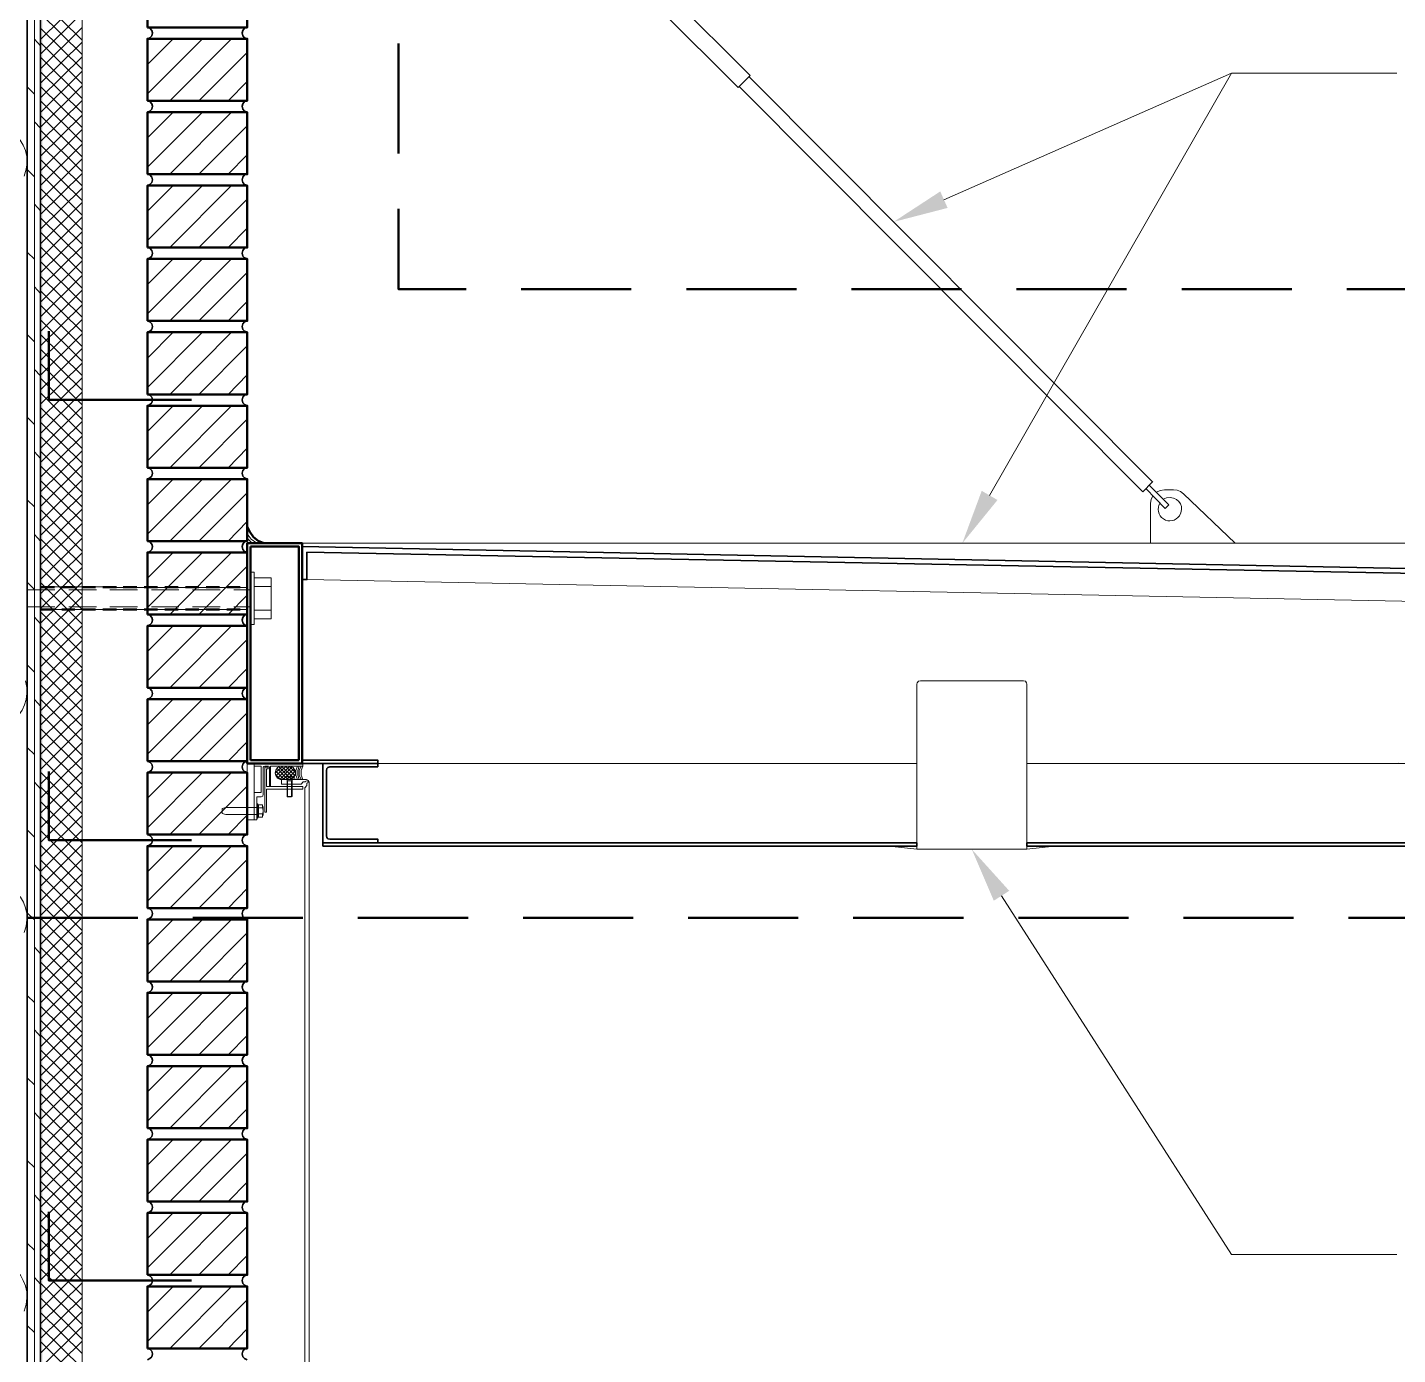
# Model space of a CAD drawing. Header units: inches. Extents: x 5 to 516, y -193 to 129.
# Drawn here: x 49.547 to 53.696, y -181.768 to -177.749 of the extents above; entities that cross this region are included whole.
import ezdxf

# ---------------------------------------------------------------- set-up
doc = ezdxf.new("R2010")
doc.units = ezdxf.units.IN
doc.header["$MEASUREMENT"] = 0
doc.layers.add('PDF7_Geometry', color=7, linetype='Continuous')
doc.layers.add('PDF7_Solid Fills', color=7, linetype='Continuous')

msp = doc.modelspace()

# ---------------------------------------------------------------- hatches: boundary and pattern name
at = {"layer": 'PDF7_Solid Fills', "transparency": 33554559}
h = msp.add_hatch(color=256, dxfattribs=at)
h.paths.add_polyline_path([(49.5935534, -190.8846732), (49.5879978, -189.5746731), (49.5879978, -190.8891177), (49.8679977, -190.8891177), (49.8702199, -190.8846734), (49.9935527, -190.8846734), (49.9935527, -190.8791178), (49.8668867, -190.8791178), (49.8646645, -190.8846734)])
h.paths.add_polyline_path([(49.5935532, -189.5757854), (49.5924421, -172.2280057), (49.5924421, -189.5757854)])
for points in [[(49.5868867, -179.4402278), (49.5868867, -179.4480055), (49.629109, -179.4480064), (49.629109, -179.4402278)], [(49.6502198, -179.4402278), (49.6502198, -179.4480055), (49.6913309, -179.4480064), (49.6913309, -179.4402278)], [(49.7124417, -179.4402278), (49.7124417, -179.4480055), (49.7535528, -179.4480064), (49.7535528, -179.4402278)], [(49.7746637, -179.4402278), (49.7746637, -179.4480055), (49.8168859, -179.4480064), (49.8168859, -179.4402278)], [(49.8368868, -179.4402278), (49.8368868, -179.4480055), (49.879109, -179.4480064), (49.879109, -179.4402278)], [(49.9002198, -179.4402278), (49.9002198, -179.4480055), (49.9413309, -179.4480064), (49.9413309, -179.4402278)], [(49.9624417, -179.4402278), (49.9624417, -179.4480055), (50.0035529, -179.4480064), (50.0035529, -179.4402278)], [(50.0246637, -179.4402278), (50.0246637, -179.4480055), (50.0668859, -179.4480064), (50.0668859, -179.4402278)], [(50.0879978, -179.4402278), (50.0879978, -179.4480055), (50.129109, -179.4480064), (50.129109, -179.4402278)], [(50.1502198, -179.4402278), (50.1502198, -179.4480055), (50.1913309, -179.4480064), (50.1913309, -179.4402278)], [(49.5868867, -179.5080062), (49.5868867, -179.515784), (49.629109, -179.5157836), (49.629109, -179.5080062)], [(49.6502198, -179.5080062), (49.6502198, -179.515784), (49.6913309, -179.5157836), (49.6913309, -179.5080062)], [(49.7124417, -179.5080062), (49.7124417, -179.515784), (49.7535528, -179.5157836), (49.7535528, -179.5080062)], [(49.7746637, -179.5080062), (49.7746637, -179.515784), (49.8168859, -179.5157836), (49.8168859, -179.5080062)], [(49.8368868, -179.5080062), (49.8368868, -179.515784), (49.879109, -179.5157836), (49.879109, -179.5080062)], [(49.9002198, -179.5080062), (49.9002198, -179.515784), (49.9413309, -179.5157836), (49.9413309, -179.5080062)], [(49.9624417, -179.5080062), (49.9624417, -179.515784), (50.0035529, -179.5157836), (50.0035529, -179.5080062)], [(50.0246637, -179.5080062), (50.0246637, -179.515784), (50.0668859, -179.5157836), (50.0668859, -179.5080062)], [(50.0879978, -179.5080062), (50.0879978, -179.515784), (50.129109, -179.5157836), (50.129109, -179.5080062)], [(50.1502198, -179.5080062), (50.1502198, -179.515784), (50.1913309, -179.5157836), (50.1913309, -179.5080062)]]:
    msp.add_hatch(color=256, dxfattribs=at).paths.add_polyline_path(points)

# ---------------------------------------------------------------- linework, layer by layer
at = {"layer": 'PDF7_Geometry', "lineweight": 35}
msp.add_lwpolyline([(49.545775, -172.2280057), (49.545775, -190.8946738), (49.5868862, -190.8946738), (49.5868862, -172.2280057)], close=True, dxfattribs=at)
at = {"layer": 'PDF7_Geometry', "lineweight": 15}
for points in [[(49.5679975, -190.8946733), (49.5679975, -172.2280051)], [(49.7124417, -177.788006), (49.5868862, -177.6624504)], [(49.5868867, -177.7857838), (49.7124423, -177.6602283)], [(51.7357758, -177.8946724), (51.6991091, -177.9313391), (51.4635535, -177.6957835), (51.5002202, -177.6591169)], [(51.7357754, -177.8946728), (51.5002198, -177.6591172)], [(49.7124417, -177.8313387), (49.5868862, -177.7068942)], [(49.5868867, -177.8302276), (49.7124423, -177.704672)], [(49.7124417, -177.8757836), (49.5868862, -177.7513391)], [(49.5868867, -177.8746725), (49.7124423, -177.7491169)], [(49.5868867, -177.8046719), (49.5679979, -177.7846719)], [(49.7124417, -177.9202285), (49.5868862, -177.7946729)], [(49.5868867, -177.9180052), (49.7124423, -177.7935607)], [(49.9102194, -177.8613386), (49.9879972, -177.7835608)], [(49.9102194, -177.9502284), (50.0768861, -177.7835617)], [(49.9779978, -177.9713386), (50.1646645, -177.7835608)], [(49.7124417, -177.9646722), (49.5868862, -177.8391167)], [(49.5868867, -177.9624501), (49.7124423, -177.8380056)], [(50.0657754, -177.9713386), (50.2124421, -177.8246719)], [(49.7124417, -178.0080061), (49.5868862, -177.8835616)], [(49.5868867, -178.0068939), (49.7124423, -177.8813383)], [(49.7124417, -178.0524498), (49.5868862, -177.9280054)], [(49.5868867, -178.0513388), (49.7124423, -177.9257832)], [(50.1546641, -177.9713386), (50.2124418, -177.9124497)], [(52.9246646, -179.1557836), (51.7024423, -177.9280056)], [(52.9546645, -179.1257837), (51.7324422, -177.8991169)], [(52.322442, -178.2713389), (53.1935532, -177.8880055), (53.6935532, -177.8880055)], [(52.4602198, -179.1668942), (53.1935532, -177.8880053), (53.6935532, -177.8880053)], [(49.5679975, -177.9513383), (49.5468864, -177.9302272)], [(49.7124417, -178.0968947), (49.5868862, -177.9713392)], [(49.5868867, -178.0946726), (49.7124423, -177.9702281)], [(49.9102194, -178.0835608), (49.9879972, -178.005783)], [(49.9102194, -178.1724506), (50.0768861, -178.0057839)], [(49.9779978, -178.1935609), (50.1646645, -178.0057831)], [(49.5868867, -178.054672), (49.5679979, -178.034672)], [(49.7124417, -178.1413385), (49.5868862, -178.0157829)], [(49.5868867, -178.1391164), (49.7124423, -178.0146719)], [(50.0657754, -178.1935609), (50.2124421, -178.0468942)], [(49.7124417, -178.1857834), (49.5868862, -178.0602278)], [(49.5868867, -178.1835613), (49.7124423, -178.0580057)], [(49.7124417, -178.2291161), (49.5868862, -178.1046717)], [(49.5868867, -178.2280062), (49.7124423, -178.1024506)], [(50.1546641, -178.1935609), (50.2124418, -178.134672)], [(49.7124417, -178.273561), (49.5868862, -178.1491166)], [(49.5868867, -178.2724499), (49.7124423, -178.1468944)], [(49.5679975, -178.2013383), (49.5468864, -178.1802272)], [(49.7124417, -178.3180059), (49.5868862, -178.1924503)], [(49.5868867, -178.3157838), (49.7124423, -178.1913393)], [(49.7124417, -178.3624497), (49.5868862, -178.2368941)], [(49.5868867, -178.3602275), (49.7124423, -178.2357831)], [(49.9102194, -178.3057831), (49.9879972, -178.2280053)], [(49.9102194, -178.3946729), (50.0768861, -178.2280062)], [(49.9779978, -178.4157831), (50.1646645, -178.2280053)], [(49.5868867, -178.304672), (49.5679979, -178.284672)], [(49.7124417, -178.4057835), (49.5868862, -178.2813391)], [(49.5868867, -178.4046724), (49.7124423, -178.2791169)], [(50.0657754, -178.4157831), (50.2124421, -178.2691164)], [(49.7124417, -178.4502284), (49.5868862, -178.325784)], [(49.5868867, -178.4491162), (49.7124423, -178.3235606)], [(49.7124417, -178.4946722), (49.5868862, -178.3691166)], [(49.5868867, -178.49245), (49.7124423, -178.3680056)], [(50.1546641, -178.4157831), (50.2124418, -178.3568942)], [(49.7124417, -178.5391171), (49.5868862, -178.4135615)], [(49.5868867, -178.5368949), (49.7124423, -178.4124505)], [(49.5679975, -178.4513383), (49.5468864, -178.4302272)], [(49.7124417, -178.5835609), (49.5868862, -178.4580053)], [(49.5868867, -178.5813387), (49.7124423, -178.4557832)], [(49.9102194, -178.5280053), (49.9879972, -178.4502275)], [(49.9102194, -178.6168951), (50.0768861, -178.4502284)], [(49.9779978, -178.6380053), (50.1646645, -178.4502276)], [(49.7124417, -178.6268947), (49.5868862, -178.5024502)], [(49.5868867, -178.6257836), (49.7124423, -178.5002281)], [(50.0657754, -178.6380053), (50.2124421, -178.4913387)], [(49.5868867, -178.554672), (49.5679979, -178.534672)], [(49.7124417, -178.6713385), (49.5868862, -178.546894)], [(49.5868867, -178.6702285), (49.7124423, -178.544673)], [(49.7124417, -178.7157834), (49.5868862, -178.5902278)], [(49.5868867, -178.7135612), (49.7124423, -178.5891168)], [(50.1546641, -178.6380053), (50.2124418, -178.5791165)], [(49.5868867, -178.7580061), (49.7124423, -178.6335617)], [(49.7124417, -178.7602283), (49.5868862, -178.6346727)], [(49.9102194, -178.7502275), (49.9879972, -178.6724497)], [(49.9102194, -178.8391173), (50.0768861, -178.6724507)], [(49.9779978, -178.8602276), (50.1646645, -178.6724498)], [(49.5679975, -178.7013384), (49.5468864, -178.6802273)], [(49.7124417, -178.803561), (49.5868862, -178.6791165)], [(49.5868867, -178.8024499), (49.7124423, -178.6768943)], [(50.0657754, -178.8602276), (50.2124421, -178.7135609)], [(49.7124417, -178.8480059), (49.5868862, -178.7235614)], [(49.5868867, -178.8468948), (49.7124423, -178.7213392)], [(49.5868867, -178.804672), (49.5679979, -178.784672)], [(49.7124417, -178.8924508), (49.5868862, -178.7668952)], [(49.5868867, -178.8902275), (49.7124423, -178.765783)], [(49.7124417, -178.9368945), (49.5868862, -178.811339)], [(49.5868867, -178.9346724), (49.7124423, -178.8102279)], [(50.1546641, -178.8602276), (50.2124418, -178.8013387)], [(49.7124417, -178.9813394), (49.5868862, -178.8557839)], [(49.5868867, -178.9791162), (49.7124423, -178.8535606)], [(49.7124417, -179.0246721), (49.5868862, -178.9002277)], [(49.5868867, -179.0235611), (49.7124423, -178.8980055)], [(49.9102194, -178.9724498), (49.9879972, -178.894672)], [(49.9102194, -179.0613396), (50.0768861, -178.8946729)], [(49.9779978, -179.0824498), (50.1646645, -178.894672)], [(49.5679975, -178.9513384), (49.5468864, -178.9302273)], [(49.7124417, -179.069117), (49.5868862, -178.9446726)], [(49.5868867, -179.0668949), (49.7124423, -178.9424504)], [(50.0657754, -179.0824498), (50.2124421, -178.9357831)], [(49.7124417, -179.1135608), (49.5868862, -178.9880052)], [(49.5868867, -179.1113387), (49.7124423, -178.9868942)], [(49.5868867, -179.054672), (49.5679979, -179.034672)], [(49.7124417, -179.1580057), (49.5868862, -179.0324501)], [(49.5868867, -179.1557836), (49.7124423, -179.0313391)], [(50.1546641, -179.0824498), (50.2124418, -179.0235609)], [(49.7124417, -179.2013384), (49.5868862, -179.076894)], [(49.5868867, -179.2002285), (49.7124423, -179.0746729)], [(49.7124417, -179.2457833), (49.5868862, -179.1213389)], [(49.5868867, -179.2446722), (49.7124423, -179.1191167)], [(49.9102194, -179.194672), (49.9879972, -179.1168942)], [(49.9102194, -179.2835618), (50.0768861, -179.1168951)], [(49.9779978, -179.3046721), (50.1646645, -179.1168943)], [(52.9535535, -179.1257837), (52.9246646, -179.1557837)], [(49.7124417, -179.2902282), (49.5868862, -179.1646726)], [(49.5868867, -179.2880061), (49.7124423, -179.1635616)], [(50.0657754, -179.3046721), (50.2124421, -179.1580054)], [(52.9924419, -179.2057838), (52.933553, -179.1457838)], [(52.9446644, -179.1357833), (53.0035533, -179.1946721), (52.9924421, -179.2057833)], [(52.9546645, -179.1680053), (52.9502201, -179.1791164), (52.9479978, -179.1902275)], [(52.9902198, -179.1491172), (52.9768864, -179.1513394), (52.9657753, -179.156895)], [(53.0079981, -179.17245), (52.996887, -179.1735611), (52.986887, -179.1780056)], [(53.0479975, -179.1613389), (53.0391086, -179.1546722), (53.0291086, -179.1502278), (53.0179974, -179.1491167), (52.9902197, -179.1491167)], [(53.2046645, -179.3113396), (53.0479979, -179.1613396)], [(49.5679975, -179.2013384), (49.5468864, -179.1802273)], [(49.7124417, -179.334672), (49.5868862, -179.2091164)], [(49.5868867, -179.3324498), (49.7124423, -179.2080054)], [(52.9479976, -179.1902277), (52.9479976, -179.3113389)], [(49.7124417, -179.3780058), (49.5868862, -179.2535614)], [(49.5868867, -179.3768947), (49.7124423, -179.2513392)], [(50.1546641, -179.3046721), (50.2124418, -179.2457832)], [(49.5868867, -179.3046721), (49.5679979, -179.2846721)], [(49.5868867, -179.4213385), (49.7124423, -179.2957829)], [(50.2124418, -179.2824496), (50.224664, -179.2991163), (50.2413306, -179.3113385)], [(50.2124418, -179.2957835), (50.2279973, -179.3113391)], [(49.7124417, -179.4224507), (49.5868862, -179.2980063)], [(50.3768863, -179.3113396), (54.0435533, -179.3113396)], [(49.7124417, -179.4668945), (49.5868862, -179.34245)], [(49.5868867, -179.4646723), (49.7124423, -179.3402279)], [(49.9102194, -179.4168943), (49.9879972, -179.3391165)], [(49.9102194, -179.5057841), (50.0768861, -179.3391174)], [(49.9779978, -179.5268943), (50.1646645, -179.3391165)], [(50.0657754, -179.5268943), (50.2124421, -179.3802276)], [(49.6702195, -179.5113394), (49.7124417, -179.5113394), (49.5868862, -179.3857838)], [(49.5868867, -179.5091172), (49.7124423, -179.3846728)], [(50.2224414, -179.5568942), (50.2335525, -179.5568942), (50.2335525, -179.3991164), (50.2224414, -179.3991164)], [(50.2335531, -179.4157832), (50.2846643, -179.4157832)], [(50.2846644, -179.5402282), (50.2846644, -179.4157838)], [(53.8624422, -179.4891169), (50.3935529, -179.4213391)], [(49.6302194, -179.4524506), (49.5468861, -179.4524506)], [(49.5679975, -179.4513384), (49.5468864, -179.4302273)], [(49.7124417, -179.5557832), (49.5868862, -179.4302276)], [(49.5868867, -179.553561), (49.7124423, -179.4291166)], [(49.5868867, -179.443561), (49.5868867, -179.4424499)], [(49.6502198, -179.443561), (49.6079975, -179.443561)], [(49.7124417, -179.443561), (49.6702195, -179.443561)], [(49.7557756, -179.4524506), (49.6724422, -179.4524506)], [(49.7746637, -179.443561), (49.7335526, -179.443561)], [(49.8368868, -179.444672), (49.7957756, -179.444672)], [(49.8802195, -179.4524506), (49.7968861, -179.4524506)], [(49.9002198, -179.444672), (49.8579976, -179.444672)], [(49.9624417, -179.444672), (49.9202195, -179.444672)], [(50.0057756, -179.4524506), (49.9224422, -179.4524506)], [(50.0246637, -179.444672), (49.9835526, -179.444672)], [(50.0879978, -179.444672), (50.0457756, -179.444672)], [(50.1302195, -179.4524506), (50.0468861, -179.4524506)], [(50.1502198, -179.444672), (50.1079976, -179.444672)], [(50.2124418, -179.444672), (50.1713306, -179.444672)], [(50.2224414, -179.4524506), (50.1724413, -179.4524506)], [(50.2335531, -179.4424499), (50.2846643, -179.4424499)], [(49.5468861, -179.5035619), (49.6302194, -179.5035619)], [(49.7124417, -179.599117), (49.5868862, -179.4746725)], [(49.5868867, -179.5980059), (49.7124423, -179.4724504)], [(49.6724422, -179.5035619), (49.7557756, -179.5035619)], [(49.7968861, -179.5035619), (49.8802195, -179.5035619)], [(49.9224422, -179.5035619), (50.0057756, -179.5035619)], [(50.0468861, -179.5035619), (50.1302195, -179.5035619)], [(50.1546641, -179.5268943), (50.2124418, -179.4680054)], [(50.1724423, -179.5035619), (50.2224423, -179.5035619)], [(49.5868867, -179.5546721), (49.5679979, -179.5346721)], [(49.7124417, -179.6435608), (49.5868862, -179.5191163)], [(49.5868867, -179.5113394), (49.5868867, -179.5102283)], [(49.5868867, -179.6424508), (49.7124423, -179.5168953)], [(49.6502198, -179.5113394), (49.6079975, -179.5113394)], [(49.7746637, -179.5113394), (49.7335526, -179.5113394)], [(49.8368868, -179.5113394), (49.7957756, -179.5113394)], [(49.9002198, -179.5113394), (49.8579976, -179.5113394)], [(49.9624417, -179.5113394), (49.9202195, -179.5113394)], [(50.0246637, -179.5113394), (49.9835526, -179.5113394)], [(50.0879978, -179.5113394), (50.0457756, -179.5113394)], [(50.1502198, -179.5113394), (50.1079976, -179.5113394)], [(50.2124418, -179.5113394), (50.1713306, -179.5113394)], [(50.2335531, -179.5135615), (50.2846643, -179.5135615)], [(50.2335531, -179.5402282), (50.2846643, -179.5402282)], [(49.7124417, -179.6880057), (49.5868862, -179.5624501)], [(49.5868867, -179.6857835), (49.7124423, -179.5613391)], [(49.9102194, -179.6391165), (49.9879972, -179.5613387)], [(49.9102194, -179.7280063), (50.0768861, -179.5613396)], [(49.9779978, -179.7491165), (50.1646645, -179.5613388)], [(49.7124417, -179.7324506), (49.5868862, -179.606895)], [(49.5868867, -179.7302284), (49.7124423, -179.605784)], [(50.0657754, -179.7491165), (50.2124421, -179.6024499)], [(49.7124417, -179.7757833), (49.5868862, -179.6513388)], [(49.5868867, -179.7746722), (49.7124423, -179.6491166)], [(49.5679975, -179.7013384), (49.5468864, -179.6802273)], [(49.7124417, -179.8202282), (49.5868862, -179.6957837)], [(49.5868867, -179.8191171), (49.7124423, -179.6935615)], [(50.1546641, -179.7491165), (50.2124418, -179.6902277)], [(49.7124417, -179.8646731), (49.5868862, -179.7402286)], [(49.5868867, -179.8624498), (49.7124423, -179.7380053)], [(52.2402197, -179.7380059), (52.2402197, -180.2380059), (52.1568864, -180.2280059)], [(52.2402198, -179.7380063), (52.2413309, -179.7335618), (52.2457754, -179.7291174), (52.2513309, -179.7280063), (52.5635532, -179.7280063)], [(52.5735531, -180.2380059), (52.5735531, -179.7380059), (52.5724419, -179.7335614), (52.5691086, -179.729117), (52.5635531, -179.7280059)], [(49.5868867, -179.8046721), (49.5679979, -179.7846721)], [(49.7124417, -179.9091168), (49.5868862, -179.7835613)], [(49.5868867, -179.9068947), (49.7124423, -179.7824502)], [(49.9102194, -179.8613387), (49.9879972, -179.7835609)], [(49.9102194, -179.9502285), (50.0768861, -179.7835619)], [(49.9779978, -179.9713388), (50.1646645, -179.783561)], [(49.7124417, -179.9535617), (49.5868862, -179.8280062)], [(49.5868867, -179.9513385), (49.7124423, -179.826894)], [(50.0657754, -179.9713388), (50.2124421, -179.8246721)], [(49.7124417, -179.9968944), (49.5868862, -179.87245)], [(49.5868867, -179.9957834), (49.7124423, -179.8702278)], [(49.7124417, -180.0413393), (49.5868862, -179.9168949)], [(49.5868867, -180.0402283), (49.7124423, -179.9146727)], [(50.1546641, -179.9713388), (50.2124418, -179.9124499)], [(49.5679975, -179.9513385), (49.5468864, -179.9302274)], [(49.7124417, -180.0857831), (49.5868862, -179.9602275)], [(49.5868867, -180.083561), (49.7124423, -179.9591165)], [(50.2902198, -179.9780063), (50.2335531, -179.9780063), (50.2335531, -179.9857841), (50.2546642, -179.9857841), (50.2546642, -180.0657841), (50.2335531, -180.0657841), (50.2335531, -180.1491174), (50.2413309, -180.1491174), (50.2413309, -180.0791174), (50.2546642, -180.0791174), (50.2602198, -180.0768952), (50.2613309, -180.0713397), (50.2613309, -179.9891174)], [(50.2768863, -179.9857838), (50.2657752, -179.9857838), (50.2624419, -179.9868949), (50.2613307, -179.9891171)], [(50.290219, -179.9780059), (50.3813302, -179.9780059), (50.3813302, -179.9857836), (50.2835524, -179.9857836), (50.2835524, -180.0468948), (50.280219, -180.0468948), (50.280219, -179.989117), (50.2791079, -179.9868947), (50.2768857, -179.9857836)], [(50.3191086, -179.9857838), (50.2968864, -180.0068949)], [(50.3435532, -180.0268943), (50.3124421, -180.0268943), (50.3046643, -180.0224499), (50.2991087, -180.0146721), (50.2968865, -180.0068943), (50.2991087, -179.9980055), (50.3046643, -179.9902277), (50.3124421, -179.9857832)], [(50.3246639, -180.0268943), (50.2979973, -180.0002277)], [(50.3302193, -179.9857838), (50.2991082, -180.0157838)], [(50.3357746, -180.0268943), (50.3024413, -179.9924499)], [(50.3413311, -179.9857838), (50.3046644, -180.0224504)], [(50.3457753, -180.0257833), (50.3079975, -179.9880055)], [(50.3491085, -179.9880059), (50.3113307, -180.0268948)], [(50.3124422, -179.9857838), (50.3435533, -179.9857838)], [(50.3524417, -180.021339), (50.3168862, -179.9857835)], [(50.3546639, -179.9935612), (50.3213305, -180.0268946)], [(50.356886, -180.0146726), (50.3279971, -179.9857837)], [(50.3579971, -180.0013387), (50.3324415, -180.0268943)], [(50.3591081, -180.0057841), (50.3391081, -179.9857841)], [(50.3435532, -179.9857838), (50.351331, -179.9902282), (50.3568865, -179.998006), (50.3591088, -180.0068949), (50.3568865, -180.0146727), (50.351331, -180.0224504), (50.3435532, -180.0268949)], [(50.3646646, -180.0268943), (50.3602201, -180.013561), (50.3602201, -179.9991166), (50.3646646, -179.9857832)], [(50.3702199, -180.0268943), (50.3657755, -180.013561), (50.3657755, -179.9991166), (50.3702199, -179.9857832)], [(50.3757752, -180.0268943), (50.3702197, -180.013561), (50.3702197, -179.9991166), (50.3757752, -179.9857832)], [(50.3813306, -180.0268943), (50.375775, -180.013561), (50.375775, -179.9991166), (50.3813306, -179.9857832)], [(50.6079971, -179.9780063), (52.2402194, -179.9780063)], [(53.7002198, -179.9768952), (52.5735531, -179.9780063), (54.0913309, -179.9780063)], [(49.5868867, -180.0546721), (49.5679979, -180.0346721)], [(49.7124417, -180.130228), (49.5868862, -180.0046724)], [(49.5868867, -180.1280059), (49.7124423, -180.0035614)], [(49.9102194, -180.083561), (49.9879972, -180.0057832)], [(49.9102194, -180.1724508), (50.0768861, -180.0057841)], [(49.9779978, -180.193561), (50.1646645, -180.0057832)], [(50.3135533, -180.0268943), (50.2979977, -180.0113388)], [(50.3757752, -180.0402283), (50.3168863, -180.0402283)], [(50.3168865, -180.0268943), (50.3168865, -180.0402277)], [(50.3924424, -180.0268943), (50.3168868, -180.0268943)], [(50.3346636, -180.0791166), (50.3346636, -180.0302277), (50.3335525, -180.0268943), (50.3335525, -180.0780055), (50.3346636, -180.0791166), (50.3468858, -180.0791166), (50.349108, -180.0780055), (50.349108, -180.0268943)], [(50.3491085, -180.0302275), (50.333553, -180.0302275)], [(50.356886, -180.0135616), (50.3435527, -180.0268949)], [(50.3491085, -180.0268943), (50.3468863, -180.0302277), (50.3468863, -180.0791166)], [(50.375775, -180.0402285), (50.3824416, -180.0335619), (50.3891083, -180.0335619), (50.3902194, -180.0313396)], [(50.3868859, -190.788007), (50.3868859, -180.0513389), (50.3935526, -180.0446723), (50.3935526, -180.0380056)], [(50.3935533, -180.0380062), (50.3957756, -180.0368951), (50.3968867, -180.0335617), (50.3957756, -180.0313395), (50.3935533, -180.0302284), (50.39022, -180.0313395)], [(50.4002198, -190.8035619), (50.4002198, -180.0346718), (50.3979976, -180.0291163), (50.392442, -180.026894)], [(49.7124417, -180.1735607), (49.5868862, -180.0491163)], [(49.5868867, -180.1724508), (49.7124423, -180.0468952)], [(50.0657754, -180.193561), (50.2124421, -180.0468943)], [(50.3491085, -180.0780056), (50.333553, -180.0780056)], [(49.7124417, -180.2180056), (49.5868862, -180.0935612)], [(49.5868867, -180.2168945), (49.7124423, -180.091339)], [(50.2413306, -180.1113388), (50.1479973, -180.1113388), (50.1368862, -180.1146721), (50.1368862, -180.1291165), (50.1479973, -180.1324499), (50.2413306, -180.1324499)], [(50.2468859, -180.1357833), (50.2446637, -180.1357833), (50.2446637, -180.1068944), (50.2468859, -180.1068944)], [(50.2468859, -180.1124498), (50.2468859, -180.1035609), (50.2591082, -180.1035609), (50.2591082, -180.1124498)], [(50.2468859, -180.130228), (50.2468859, -180.1124502), (50.2591082, -180.1124502), (50.2613304, -180.1191169)], [(50.2591088, -180.130228), (50.261331, -180.1246724)], [(50.2613309, -180.1080056), (50.2613309, -180.1357833)], [(49.7124417, -180.2624505), (49.5868862, -180.1380061)], [(49.5868867, -180.2602284), (49.7124423, -180.1357839)], [(50.1546641, -180.193561), (50.2124418, -180.1346721)], [(49.5679975, -180.2013385), (49.5468864, -180.1802274)], [(49.7124423, -180.1802277), (49.5868867, -180.3046721), (49.5679979, -180.2846721)], [(49.7124417, -180.3068943), (49.5868862, -180.1813387)], [(49.7124417, -180.3513392), (49.5868862, -180.2257836)], [(49.5868867, -180.349117), (49.7124423, -180.2235615)], [(49.9102194, -180.3057832), (49.9879972, -180.2280054)], [(49.9102194, -180.394673), (50.0768861, -180.2280063)], [(49.9779978, -180.4157833), (50.1646645, -180.2280055)], [(52.6568864, -180.2280063), (52.5735531, -180.2380063), (52.2402197, -180.2380063)], [(49.7124417, -180.394673), (49.5868862, -180.2702286)], [(49.5868867, -180.3935608), (49.7124423, -180.2680052)], [(50.0657754, -180.4157833), (50.2124421, -180.2691166)], [(49.7124417, -180.4391168), (49.5868862, -180.3146723)], [(49.5868867, -180.4380057), (49.7124423, -180.3124501)], [(49.7124417, -180.4835617), (49.5868862, -180.3580061)], [(49.5868867, -180.4813395), (49.7124423, -180.3568951)], [(50.1546641, -180.4157833), (50.2124418, -180.3568944)], [(49.7124417, -180.5280055), (49.5868862, -180.4024499)], [(49.5868867, -180.5257833), (49.7124423, -180.4013389)], [(52.4968861, -180.379117), (53.1935528, -181.4646726), (53.6935529, -181.4646726)], [(49.5679975, -180.4513385), (49.5468864, -180.4313385)], [(49.7124417, -180.5713393), (49.5868862, -180.4468948)], [(49.5868867, -180.5702282), (49.7124423, -180.4446727)], [(49.9102194, -180.5280055), (49.9879972, -180.4502277)], [(49.9102194, -180.6168953), (50.0768861, -180.4502286)], [(49.9779978, -180.6380055), (50.1646645, -180.4502277)], [(49.7124417, -180.6157831), (49.5868862, -180.4913386)], [(49.5868867, -180.6146731), (49.7124423, -180.4891176)], [(50.0657754, -180.6380055), (50.2124421, -180.4913388)], [(49.5868867, -180.5546722), (49.5679979, -180.5346722)], [(49.7124417, -180.660228), (49.5868862, -180.5346724)], [(49.5868867, -180.6580058), (49.7124423, -180.5335614)], [(49.7124417, -180.7046729), (49.5868862, -180.5791173)], [(49.5868867, -180.7024507), (49.7124423, -180.5780063)], [(50.1546641, -180.6380055), (50.2124418, -180.5791166)], [(49.7124417, -180.7491166), (49.5868862, -180.6235611)], [(49.5868867, -180.7468945), (49.7124423, -180.6213389)], [(49.5868867, -180.7913394), (49.7124423, -180.6657838)], [(49.5679975, -180.7013385), (49.5468864, -180.6813385)], [(49.7124417, -180.7924505), (49.5868862, -180.668006)], [(49.9102194, -180.7502277), (49.9879972, -180.6724499)], [(49.9102194, -180.8391175), (50.0768861, -180.6724508)], [(49.9779978, -180.8602277), (50.1646645, -180.67245)], [(49.7124417, -180.8368954), (49.5868862, -180.7124509)], [(49.5868867, -180.8357832), (49.7124423, -180.7102276)], [(50.0657754, -180.8602277), (50.2124421, -180.7135611)], [(49.5868867, -180.8046722), (49.5679979, -180.7846722)], [(49.7124417, -180.8813391), (49.5868862, -180.7557836)], [(49.5868867, -180.879117), (49.7124423, -180.7546725)], [(49.7124417, -180.925784), (49.5868862, -180.8002285)], [(49.5868867, -180.9235608), (49.7124423, -180.7991163)], [(50.1546641, -180.8602277), (50.2124418, -180.8013389)], [(49.7124417, -180.9691167), (49.5868862, -180.8446723)], [(49.5868867, -180.9680057), (49.7124423, -180.8424501)], [(49.7124417, -181.0135616), (49.5868862, -180.8891172)], [(49.5868867, -181.0124506), (49.7124423, -180.886895)], [(49.9102194, -180.9724499), (49.9879972, -180.8946721)], [(49.9102194, -181.0613397), (50.0768861, -180.8946731)], [(49.9779978, -181.08245), (50.1646645, -180.8946722)], [(49.5679975, -180.9513385), (49.5468864, -180.9313385)], [(49.7124417, -181.0580054), (49.5868862, -180.9324498)], [(49.5868867, -181.0557833), (49.7124423, -180.9313388)], [(50.0657754, -181.08245), (50.2124421, -180.9357833)], [(49.7124417, -181.1024503), (49.5868862, -180.9768947)], [(49.5868867, -181.1002282), (49.7124423, -180.9757837)], [(49.5868867, -181.0546722), (49.5679979, -181.0346722)], [(49.7124417, -181.1468952), (49.5868862, -181.0213396)], [(49.5868867, -181.1446731), (49.7124423, -181.0191175)], [(50.1546641, -181.08245), (50.2124418, -181.0235611)], [(49.7124417, -181.1902279), (49.5868862, -181.0657835)], [(49.5868867, -181.1891168), (49.7124423, -181.0635613)], [(49.7124417, -181.2346728), (49.5868862, -181.1102284)], [(49.5868867, -181.2335617), (49.7124423, -181.1080062)], [(49.9102194, -181.1946722), (49.9879972, -181.1168944)], [(49.9102194, -181.283562), (50.0768861, -181.1168953)], [(49.9779978, -181.3046722), (50.1646645, -181.1168944)], [(49.7124417, -181.2791166), (49.5868862, -181.153561)], [(49.5868867, -181.2768944), (49.7124423, -181.15245)], [(50.0657754, -181.3046722), (50.2124421, -181.1580055)], [(49.5679975, -181.2013386), (49.5468864, -181.1813386)], [(49.7124417, -181.3235615), (49.5868862, -181.1980059)], [(49.5868867, -181.3213393), (49.7124423, -181.1968949)], [(49.7124417, -181.3668953), (49.5868862, -181.2424509)], [(49.5868867, -181.3657831), (49.7124423, -181.2402275)], [(50.1546641, -181.3046722), (50.2124418, -181.2457833)], [(49.5868867, -181.3046722), (49.5679979, -181.2846722)], [(49.7124417, -181.4113391), (49.5868862, -181.2868946)], [(49.5868867, -181.410228), (49.7124423, -181.2846724)], [(49.7124417, -181.455784), (49.5868862, -181.3302284)], [(49.5868867, -181.4535618), (49.7124423, -181.3291174)], [(49.9102194, -181.4168944), (49.9879972, -181.3391166)], [(49.9102194, -181.5057842), (50.0768861, -181.3391175)], [(49.9779978, -181.5268945), (50.1646645, -181.3391167)], [(49.7124417, -181.5002278), (49.5868862, -181.3746722)], [(49.5868867, -181.4980056), (49.7124423, -181.3735612)], [(50.0657754, -181.5268945), (50.2124421, -181.3802278)], [(49.5679975, -181.4513386), (49.5468864, -181.4313386)], [(49.7124417, -181.5446727), (49.5868862, -181.4191171)], [(49.5868867, -181.5424505), (49.7124423, -181.416895)], [(49.7124417, -181.5880054), (49.5868862, -181.4635609)], [(49.5868867, -181.5868954), (49.7124423, -181.4613399)], [(50.1546641, -181.5268945), (50.2124418, -181.4680056)], [(49.5868867, -181.5546722), (49.5679979, -181.5346722)], [(49.7124417, -181.6324503), (49.5868862, -181.5080058)], [(49.5868867, -181.6313392), (49.7124423, -181.5057836)], [(49.7124417, -181.6768952), (49.5868862, -181.5513396)], [(49.5868867, -181.674673), (49.7124423, -181.5502286)], [(49.9102194, -181.6391167), (49.9879972, -181.5613389)], [(49.9102194, -181.7280065), (50.0768861, -181.5613398)], [(49.9779978, -181.7491167), (50.1646645, -181.5613389)], [(49.7124417, -181.7213389), (49.5868862, -181.5957834)], [(49.5868867, -181.7191168), (49.7124423, -181.5946723)], [(50.0657754, -181.7491167), (50.2124421, -181.60245)], [(49.7124417, -181.7646728), (49.5868862, -181.6402283)], [(49.5868867, -181.7635617), (49.7124423, -181.6380061)], [(49.5679975, -181.7013386), (49.5468864, -181.6813386)], [(49.7124417, -181.8091177), (49.5868862, -181.6846732)], [(49.5868867, -181.8080055), (49.7124423, -181.6824499)], [(50.1546641, -181.7491167), (50.2124418, -181.6902278)], [(49.7124417, -181.8535614), (49.5868862, -181.7280059)], [(49.5868867, -181.8513393), (49.7124423, -181.7268948)]]:
    msp.add_lwpolyline(points, dxfattribs=at)
for points in [[(49.7124417, -190.8946738), (49.7124417, -176.6857833), (49.5868862, -176.6857833), (49.5868862, -190.8946738)], [(50.2124418, -180.1491173), (50.2124418, -179.9780061), (50.2335529, -179.9780061), (50.2335529, -180.1491173)], [(50.2757748, -179.989117), (50.2657748, -179.989117), (50.2657748, -180.1257836), (50.2713303, -180.1257836), (50.2713303, -180.0557836), (50.3813303, -180.0557836), (50.3813303, -180.0480059), (50.2713303, -180.0480059), (50.2713303, -179.9946725), (50.2757748, -179.9946725)], [(50.325775, -180.0268943), (50.3568861, -180.0268943), (50.3568861, -180.023561), (50.3546639, -180.0191166), (50.3513306, -180.0180055), (50.3435528, -180.0180055), (50.3435528, -180.0202277), (50.3391083, -180.0202277), (50.3391083, -180.0180055), (50.3302195, -180.0180055), (50.3268861, -180.0191166), (50.325775, -180.023561)], [(50.2413306, -180.1435614), (50.2413306, -180.1002281), (50.2446639, -180.1002281), (50.2446639, -180.1435614)], [(50.2468859, -180.1402276), (50.2468859, -180.1302276), (50.2591082, -180.1302276), (50.2591082, -180.1402276)]]:
    msp.add_lwpolyline(points, close=True, dxfattribs=at)
at = {"layer": 'PDF7_Geometry', "lineweight": 50}
for points in [[(49.9102194, -177.7491172), (49.9102194, -177.5613395), (50.2124416, -177.5613395), (50.2124416, -177.7491172)], [(49.9102194, -177.9713395), (49.9102194, -177.7835617), (50.2124416, -177.7835617), (50.2124416, -177.9713395)], [(49.9102194, -178.1935617), (49.9102194, -178.0057839), (50.2124416, -178.0057839), (50.2124416, -178.1935617)], [(49.9102194, -178.415784), (49.9102194, -178.2280062), (50.2124416, -178.2280062), (50.2124416, -178.415784)], [(49.9102194, -178.6380062), (49.9102194, -178.4502284), (50.2124416, -178.4502284), (50.2124416, -178.6380062)], [(49.9102194, -178.8602284), (49.9102194, -178.6724507), (50.2124416, -178.6724507), (50.2124416, -178.8602284)], [(49.9102194, -179.0824507), (49.9102194, -178.8946729), (50.2124416, -178.8946729), (50.2124416, -179.0824507)], [(49.9102194, -179.3046729), (49.9102194, -179.1168951), (50.2124416, -179.1168951), (50.2124416, -179.3046729)], [(49.9102194, -179.5268952), (49.9102194, -179.3391174), (50.2124416, -179.3391174), (50.2124416, -179.5268952)], [(49.9102194, -179.7491174), (49.9102194, -179.5613396), (50.2124416, -179.5613396), (50.2124416, -179.7491174)], [(49.9102194, -179.9713396), (49.9102194, -179.7835619), (50.2124416, -179.7835619), (50.2124416, -179.9713396)], [(49.9102194, -180.1935619), (49.9102194, -180.0057841), (50.2124416, -180.0057841), (50.2124416, -180.1935619)], [(49.9102194, -180.4157841), (49.9102194, -180.2280063), (50.2124416, -180.2280063), (50.2124416, -180.4157841)], [(49.9102194, -180.6380064), (49.9102194, -180.4502286), (50.2124416, -180.4502286), (50.2124416, -180.6380064)], [(49.9102194, -180.8602286), (49.9102194, -180.6724508), (50.2124416, -180.6724508), (50.2124416, -180.8602286)], [(49.9102194, -181.0824508), (49.9102194, -180.8946731), (50.2124416, -180.8946731), (50.2124416, -181.0824508)], [(49.9102194, -181.3046731), (49.9102194, -181.1168953), (50.2124416, -181.1168953), (50.2124416, -181.3046731)], [(49.9102194, -181.5268953), (49.9102194, -181.3391175), (50.2124416, -181.3391175), (50.2124416, -181.5268953)], [(49.9102194, -181.7491176), (49.9102194, -181.5613398), (50.2124416, -181.5613398), (50.2124416, -181.7491176)]]:
    msp.add_lwpolyline(points, close=True, dxfattribs=at)
at = {"layer": 'PDF7_Geometry', "lineweight": 35}
for points in [[(49.9102194, -177.7835617), (49.9179972, -177.7802284), (49.9235527, -177.7746728), (49.9257749, -177.7657839), (49.9235527, -177.7580061), (49.9179972, -177.7513395), (49.9102194, -177.7491172)], [(50.2124418, -177.7491164), (50.204664, -177.7513386), (50.1991084, -177.7580053), (50.1968862, -177.7657831), (50.1991084, -177.7746719), (50.204664, -177.7802275), (50.2124418, -177.7835608)], [(49.9102194, -178.0057839), (49.9179972, -178.0024506), (49.9235527, -177.996895), (49.9257749, -177.9880062), (49.9235527, -177.9802284), (49.9179972, -177.9735617), (49.9102194, -177.9713395)], [(50.2124418, -177.9713386), (50.204664, -177.9735608), (50.1991084, -177.9802275), (50.1968862, -177.9880053), (50.1991084, -177.9968942), (50.204664, -178.0024497), (50.2124418, -178.0057831)], [(49.9102194, -178.2280062), (49.9179972, -178.2246728), (49.9235527, -178.2191173), (49.9257749, -178.2102284), (49.9235527, -178.2024506), (49.9179972, -178.1957839), (49.9102194, -178.1935617)], [(50.2124418, -178.1935609), (50.204664, -178.1957831), (50.1991084, -178.2024498), (50.1968862, -178.2102275), (50.1991084, -178.2191164), (50.204664, -178.224672), (50.2124418, -178.2280053)], [(49.9102194, -178.4502284), (49.9179972, -178.4468951), (49.9235527, -178.4413395), (49.9257749, -178.4324506), (49.9235527, -178.4246729), (49.9179972, -178.4180062), (49.9102194, -178.415784)], [(50.2124418, -178.4157831), (50.204664, -178.4180053), (50.1991084, -178.424672), (50.1968862, -178.4324498), (50.1991084, -178.4413387), (50.204664, -178.4468942), (50.2124418, -178.4502276)], [(49.9102194, -178.6724507), (49.9179972, -178.6691173), (49.9235527, -178.6635618), (49.9257749, -178.6546729), (49.9235527, -178.6468951), (49.9179972, -178.6402284), (49.9102194, -178.6380062)], [(50.2124418, -178.6380053), (50.204664, -178.6402276), (50.1991084, -178.6468942), (50.1968862, -178.654672), (50.1991084, -178.6635609), (50.204664, -178.6691165), (50.2124418, -178.6724498)], [(49.9102194, -178.8946729), (49.9179972, -178.8913396), (49.9235527, -178.885784), (49.9257749, -178.8768951), (49.9235527, -178.8691173), (49.9179972, -178.8624507), (49.9102194, -178.8602284)], [(50.2124418, -178.8602276), (50.204664, -178.8624498), (50.1991084, -178.8691165), (50.1968862, -178.8768943), (50.1991084, -178.8857831), (50.204664, -178.8913387), (50.2124418, -178.894672)], [(49.9102194, -179.1168951), (49.9179972, -179.1135618), (49.9235527, -179.1080062), (49.9257749, -179.0991174), (49.9235527, -179.0913396), (49.9179972, -179.0846729), (49.9102194, -179.0824507)], [(50.2124418, -179.0824498), (50.204664, -179.084672), (50.1991084, -179.0913387), (50.1968862, -179.0991165), (50.1991084, -179.1080054), (50.204664, -179.1135609), (50.2124418, -179.1168943)], [(49.9102194, -179.3391174), (49.9179972, -179.335784), (49.9235527, -179.3302285), (49.9257749, -179.3213396), (49.9235527, -179.3135618), (49.9179972, -179.3068951), (49.9102194, -179.3046729)], [(50.2124418, -179.3046721), (50.204664, -179.3068943), (50.1991084, -179.313561), (50.1968862, -179.3213387), (50.1991084, -179.3302276), (50.204664, -179.3357832), (50.2124418, -179.3391165)], [(50.3791084, -179.4213385), (50.3791084, -179.3213385)], [(53.8768866, -179.3902275), (50.3791084, -179.3213386)], [(50.3935534, -179.3380052), (50.3935534, -179.4213385), (50.379109, -179.4213385)], [(53.8624422, -179.489117), (53.8624422, -179.4046725), (50.3935529, -179.3380059)], [(49.9102194, -179.5613396), (49.9179972, -179.5580063), (49.9235527, -179.5524507), (49.9257749, -179.5435618), (49.9235527, -179.5357841), (49.9179972, -179.5291174), (49.9102194, -179.5268952)], [(50.2124418, -179.5268943), (50.204664, -179.5291165), (50.1991084, -179.5357832), (50.1968862, -179.543561), (50.1991084, -179.5524499), (50.204664, -179.5580054), (50.2124418, -179.5613388)], [(49.9102194, -179.7835619), (49.9179972, -179.7802285), (49.9235527, -179.774673), (49.9257749, -179.7657841), (49.9235527, -179.7580063), (49.9179972, -179.7513396), (49.9102194, -179.7491174)], [(50.2124418, -179.7491165), (50.204664, -179.7513388), (50.1991084, -179.7580054), (50.1968862, -179.7657832), (50.1991084, -179.7746721), (50.204664, -179.7802277), (50.2124418, -179.783561)], [(49.9102194, -180.0057841), (49.9179972, -180.0024508), (49.9235527, -179.9968952), (49.9257749, -179.9880063), (49.9235527, -179.9802285), (49.9179972, -179.9735619), (49.9102194, -179.9713396)], [(50.2124418, -179.9713388), (50.204664, -179.973561), (50.1991084, -179.9802277), (50.1968862, -179.9880055), (50.1991084, -179.9968943), (50.204664, -180.0024499), (50.2124418, -180.0057832)], [(50.3791084, -179.9680056), (50.6079973, -179.9680056), (50.6079973, -179.9780056), (50.3791084, -179.9780056)], [(50.4413304, -180.2280063), (50.4413304, -179.9780063), (50.6079971, -179.9780063), (50.6079971, -179.9880063)], [(50.4624418, -179.9880059), (50.4568862, -179.9902281), (50.4535529, -179.9935615), (50.4524418, -179.999117)], [(50.4524422, -179.9991166), (50.4524422, -180.1968944)], [(50.6079971, -179.9880059), (50.4624415, -179.9880059)], [(54.5435533, -179.9780063), (54.5435533, -180.2280063), (52.5735532, -180.2280063)], [(49.9102194, -180.2280063), (49.9179972, -180.224673), (49.9235527, -180.2191174), (49.9257749, -180.2102286), (49.9235527, -180.2024508), (49.9179972, -180.1957841), (49.9102194, -180.1935619)], [(50.2124418, -180.193561), (50.204664, -180.1957832), (50.1991084, -180.2024499), (50.1968862, -180.2102277), (50.1991084, -180.2191166), (50.204664, -180.2246721), (50.2124418, -180.2280055)], [(50.4524422, -180.1968942), (50.4535533, -180.2024498), (50.4568866, -180.2057831), (50.4624422, -180.2068942)], [(50.6079971, -180.2180061), (50.6079971, -180.2068949), (50.4624415, -180.2068949)], [(52.2402197, -180.2280056), (52.2402197, -180.2180056), (50.4413307, -180.2180056)], [(52.2402197, -180.2280063), (50.4413307, -180.2280063)], [(52.5735531, -180.2180056), (52.5735531, -180.2280056)], [(54.5335537, -180.2180056), (52.5735536, -180.2180056)], [(49.9102194, -180.4502286), (49.9179972, -180.4468952), (49.9235527, -180.4413397), (49.9257749, -180.4324508), (49.9235527, -180.424673), (49.9179972, -180.4180063), (49.9102194, -180.4157841)], [(50.2124418, -180.4157833), (50.204664, -180.4180055), (50.1991084, -180.4246722), (50.1968862, -180.4324499), (50.1991084, -180.4413388), (50.204664, -180.4468944), (50.2124418, -180.4502277)], [(49.9102194, -180.6724508), (49.9179972, -180.6691175), (49.9235527, -180.6635619), (49.9257749, -180.654673), (49.9235527, -180.6468953), (49.9179972, -180.6402286), (49.9102194, -180.6380064)], [(50.2124418, -180.6380055), (50.204664, -180.6402277), (50.1991084, -180.6468944), (50.1968862, -180.6546722), (50.1991084, -180.6635611), (50.204664, -180.6691166), (50.2124418, -180.67245)], [(49.9102194, -180.8946731), (49.9179972, -180.8913397), (49.9235527, -180.8857842), (49.9257749, -180.8768953), (49.9235527, -180.8691175), (49.9179972, -180.8624508), (49.9102194, -180.8602286)], [(50.2124418, -180.8602277), (50.204664, -180.86245), (50.1991084, -180.8691166), (50.1968862, -180.8768944), (50.1991084, -180.8857833), (50.204664, -180.8913389), (50.2124418, -180.8946722)], [(49.9102194, -181.1168953), (49.9179972, -181.113562), (49.9235527, -181.1080064), (49.9257749, -181.0991175), (49.9235527, -181.0913397), (49.9179972, -181.0846731), (49.9102194, -181.0824508)], [(50.2124418, -181.08245), (50.204664, -181.0846722), (50.1991084, -181.0913389), (50.1968862, -181.0991167), (50.1991084, -181.1080055), (50.204664, -181.1135611), (50.2124418, -181.1168944)], [(49.9102194, -181.3391175), (49.9179972, -181.3357842), (49.9235527, -181.3302286), (49.9257749, -181.3213398), (49.9235527, -181.313562), (49.9179972, -181.3068953), (49.9102194, -181.3046731)], [(50.2124418, -181.3046722), (50.204664, -181.3068944), (50.1991084, -181.3135611), (50.1968862, -181.3213389), (50.1991084, -181.3302278), (50.204664, -181.3357833), (50.2124418, -181.3391167)], [(49.9102194, -181.5613398), (49.9179972, -181.5580064), (49.9235527, -181.5524509), (49.9257749, -181.543562), (49.9235527, -181.5357842), (49.9179972, -181.5291175), (49.9102194, -181.5268953)], [(50.2124418, -181.5268945), (50.204664, -181.5291167), (50.1991084, -181.5357834), (50.1968862, -181.5435611), (50.1991084, -181.55245), (50.204664, -181.5580056), (50.2124418, -181.5613389)], [(49.9102194, -181.783562), (49.9179972, -181.7802287), (49.9235527, -181.7746731), (49.9257749, -181.7657842), (49.9235527, -181.7580065), (49.9179972, -181.7513398), (49.9102194, -181.7491176)], [(50.2124418, -181.7491167), (50.204664, -181.7513389), (50.1991084, -181.7580056), (50.1968862, -181.7657834), (50.1991084, -181.7746723), (50.204664, -181.7802278), (50.2124418, -181.7835612)]]:
    msp.add_lwpolyline(points, dxfattribs=at)
at = {"layer": 'PDF7_Geometry', "lineweight": 50}
for points in [[(50.6702202, -177.7980055), (50.6702202, -178.1313389)], [(50.6702202, -178.2980056), (50.6702202, -178.5413389), (50.8757757, -178.5413389)], [(51.042442, -178.5413392), (51.3757753, -178.5413392)], [(51.542442, -178.5413392), (51.8757754, -178.5413392)], [(52.042442, -178.5413392), (52.3757754, -178.5413392)], [(52.5424421, -178.5413392), (52.8757754, -178.5413392)], [(53.0424421, -178.5413392), (53.3757755, -178.5413392)], [(53.5424422, -178.5413392), (53.8757755, -178.5413392)], [(50.0435529, -178.8768947), (49.6113307, -178.8768947), (49.6113307, -178.6691169)], [(50.2124418, -179.2602283), (50.2202195, -179.276895), (50.2313306, -179.2924505), (50.2457751, -179.3035616), (50.2624418, -179.3113394)], [(50.3791084, -179.9680063), (50.3791084, -179.9780063), (50.3791084, -179.3113396), (50.2124418, -179.3113396), (50.2124418, -179.9780063), (50.3791084, -179.9780063)], [(50.2224414, -179.3213392), (50.2224414, -179.9680059)], [(50.2224422, -179.3213392), (50.3691088, -179.3213392), (50.3691088, -179.9680059)], [(50.0435529, -180.2102281), (49.6113307, -180.2102281), (49.6113307, -180.0024504)], [(50.3691088, -179.9680056), (50.2224422, -179.9680056)], [(49.8813305, -180.4457832), (49.5479972, -180.4457832)], [(50.3813306, -180.4457832), (50.0479972, -180.4457832)], [(50.8813306, -180.4457832), (50.5479973, -180.4457832)], [(51.3813307, -180.4457832), (51.0479973, -180.4457832)], [(51.8813307, -180.4457832), (51.5479973, -180.4457832)], [(52.3813307, -180.4457832), (52.0479974, -180.4457832)], [(52.8813308, -180.4457832), (52.5479974, -180.4457832)], [(53.3813308, -180.4457832), (53.0479975, -180.4457832)], [(53.8813309, -180.4457832), (53.5479975, -180.4457832)], [(50.0435529, -181.5435616), (49.6113307, -181.5435616), (49.6113307, -181.3357838)]]:
    msp.add_lwpolyline(points, dxfattribs=at)
at = {"layer": 'PDF7_Geometry', "lineweight": 0}
for points in [[(50.2124418, -179.4402278), (50.2124418, -179.4480055)], [(50.2124418, -179.5080062), (50.2124418, -179.515784)]]:
    msp.add_lwpolyline(points, dxfattribs=at)
at = {"layer": 'PDF7_Geometry', "lineweight": 15}
msp.add_arc((53.0066193, -179.2081251), 0.0352893, 147.4084463, 325.7118153, dxfattribs=at)
for points in [[(49.5368858, -178.1991165), (49.5802562, -178.0898943), (49.4558303, -177.9948387), (49.3624414, -178.0635609)], [(53.0357759, -179.2280056), (53.0511833, -179.2038389), (53.0370907, -179.1743204), (53.0079981, -179.17245)], [(49.3624416, -179.8513385), (49.4513675, -179.9158756), (49.5702194, -179.8334311), (49.5413305, -179.7280052)], [(49.5368858, -180.4902283), (49.5786081, -180.3846357), (49.4617747, -180.2866913), (49.3624414, -180.3546728)], [(49.5368858, -181.6368948), (49.5798858, -181.5280615), (49.4571636, -181.4318393), (49.3624414, -181.5013393)]]:
    msp.add_open_spline(points, degree=3, dxfattribs=at)
at = {"layer": 'PDF7_Solid Fills', "lineweight": 50, "transparency": 33554559}
for points in [[(52.3335532, -178.2957835), (52.1702199, -178.3380057), (52.311331, -178.2457835)], [(52.4846644, -179.1802282), (52.3779977, -179.3113393), (52.4368866, -179.1524504)], [(52.4735532, -180.3935608), (52.4068865, -180.2380052), (52.5202198, -180.3635608)]]:
    msp.add_solid(points, dxfattribs=at)

doc.saveas('drawing.dxf')
